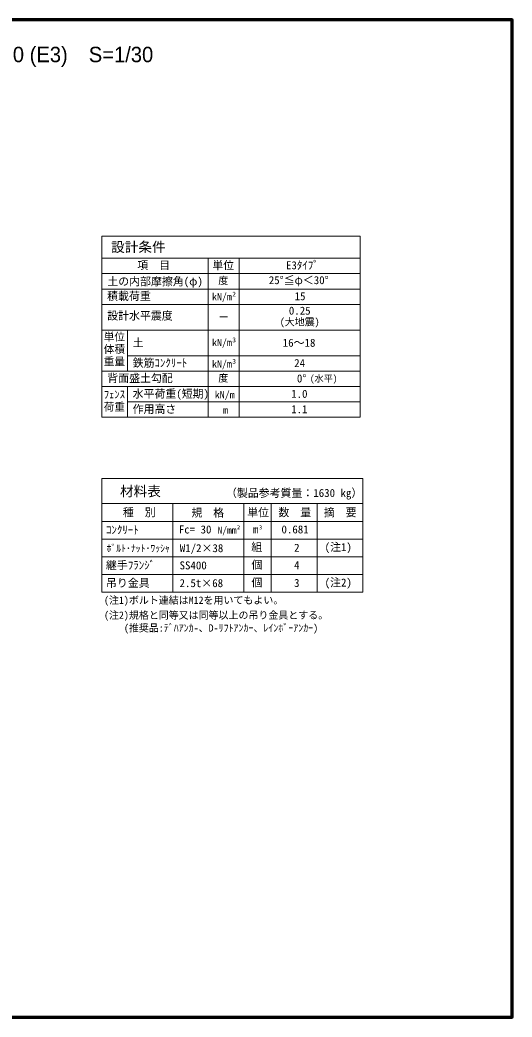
# Model space of a CAD drawing. Units: millimetres at full size, sheet at 1:30; details may follow other scales. Extents: x 134809 to 146659, y -1498 to 6777.
# Drawn here: x 142629 to 146659, y -1383 to 6777 of the extents above; entities that cross this region are included whole.
import ezdxf
from ezdxf.enums import TextEntityAlignment as Align

# ---------------------------------------------------------------- set-up
doc = ezdxf.new("R2010")
doc.units = ezdxf.units.MM
doc.header["$LTSCALE"] = 30
doc.layers.add('01図枠', color=1, linetype='Continuous', lineweight=70)
doc.layers.add('寸法', color=2, linetype='Continuous', lineweight=9)
doc.layers.add('文字', color=7, linetype='Continuous')
doc.styles.add('ＭＳ ゴシック', font='')
doc.styles.add('ＭＳ Ｐゴシック', font='')
doc.styles.get('ＭＳ ゴシック').set_extended_font_data('MS Gothic')
doc.styles.get('ＭＳ Ｐゴシック').set_extended_font_data('MS PGothic')

msp = doc.modelspace()

# ---------------------------------------------------------------- linework, layer by layer
at = {"layer": '01図枠'}
msp.add_lwpolyline([(134808.55, -1383.36), (146658.55, -1383.36), (146658.55, 6776.64), (134808.55, 6776.64)], close=True, dxfattribs=at)
at = {"layer": '寸法', "color": 3}
for p, q in [((143299.39, 3902.65), (143299.39, 5006.19)), ((143299.39, 5006.19), (145414.39, 5006.19)), ((145414.39, 3524.65), (145414.39, 5006.19)), ((143299.39, 3524.65), (143299.39, 4826.65)), ((143299.39, 4826.65), (145414.39, 4826.65)), ((144169.39, 3524.65), (144169.39, 4826.65)), ((144424.39, 3524.65), (144424.39, 4826.65)), ((143299.39, 4700.65), (145414.39, 4700.65)), ((143299.39, 4574.65), (145414.39, 4574.65)), ((143299.39, 4448.65), (145414.39, 4448.65)), ((143299.39, 4238.65), (145414.39, 4238.65)), ((143509.39, 3902.65), (143509.39, 4238.65)), ((143509.39, 4028.65), (145414.39, 4028.65)), ((143299.39, 3902.65), (145414.39, 3902.65)), ((143299.39, 3776.65), (145414.39, 3776.65)), ((143509.39, 3524.65), (143509.39, 3776.65)), ((143509.39, 3650.65), (145414.39, 3650.65)), ((143299.39, 3524.65), (145414.39, 3524.65)), ((143299.39, 2092.96), (143299.39, 3024.65)), ((143299.39, 3024.65), (145436.89, 3024.65)), ((145436.89, 2092.96), (145436.89, 3024.65)), ((143299.39, 2818.12), (145436.89, 2818.12)), ((143880.64, 2092.96), (143880.64, 2818.12)), ((144461.89, 2092.96), (144461.89, 2818.12)), ((144686.89, 2092.96), (144686.89, 2818.12)), ((144686.89, 2237.99), (144686.89, 2818.12)), ((145061.89, 2092.96), (145061.89, 2818.12)), ((143299.39, 2673.09), (145436.89, 2673.09)), ((143299.39, 2528.05), (145436.89, 2528.05)), ((143299.39, 2383.02), (145436.89, 2383.02)), ((143299.39, 2237.99), (145436.89, 2237.99)), ((143299.39, 2092.96), (145436.89, 2092.96))]:
    msp.add_line(p, q, dxfattribs=at)

# ---------------------------------------------------------------- texts
at = {"layer": '寸法', "color": 3, "style": 'ＭＳ ゴシック'}
for s, height, p in [('設計条件', 81.89, (143375.12, 4853.09)), ('項\u3000目', 65.51, (143589.93, 4716.58)), ('単位', 65.51, (144204.34, 4716.58)), ('E3ﾀｲﾌﾟ', 65.51, (144807.39, 4716.58)), ('土の内部摩擦角(φ)', 65.51, (143344.63, 4584.68)), ('度', 59.81, (144253.23, 4595.89)), ('25°', 65.51, (144666.66, 4594.79)), ('≦φ＜30°', 65.51, (144788.6, 4594.79)), ('積載荷重', 65.51, (143343.2, 4464.68)), ('kN/m', 59.81, (144201.53, 4464.07)), ('2', 39.16, (144367.39, 4501.93)), ('15', 65.51, (144878.25, 4463.2)), ('0.25', 65.51, (144830.89, 4345.16)), ('設計水平震度', 65.51, (143343.85, 4303.94)), ('ー', 59.81, (144255.47, 4296.42)), ('(大地震)', 59.81, (144756.81, 4258.14)), ('土', 65.51, (143552.15, 4083.03)), ('kN/m', 59.81, (144201.85, 4089.03)), ('3', 39.16, (144367.71, 4126.88)), ('16～18', 65.51, (144780.83, 4082.54)), ('鉄筋ｺﾝｸﾘｰﾄ', 65.51, (143552.15, 3917.59)), ('3', 39.16, (144367.71, 3951.75)), ('24', 65.51, (144874.75, 3916.49)), ('kN/m', 59.81, (144201.85, 3913.89)), ('背面盛土勾配', 65.51, (143344.39, 3792.58)), ('度', 59.81, (144253.23, 3797.89)), ('0°', 65.51, (144896.82, 3790.34)), ('(水平)', 54.12, (145003.56, 3798.98)), ('水平荷重(短期)', 65.51, (143552.15, 3665.59)), ('kN/m', 59.81, (144224.35, 3661.89)), ('1.0', 65.51, (144849.86, 3664.49)), ('作用高さ', 65.51, (143552.15, 3539.59)), ('m', 59.81, (144291.9, 3535.89)), ('1.1', 65.51, (144849.86, 3538.49)), ('材料表', 81.89, (143448.54, 2854.21)), ('種\u3000別', 65.51, (143472.1, 2694.58)), ('規\u3000格', 65.51, (144033.21, 2691.48)), ('単位', 65.51, (144490.12, 2693.88)), ('数\u3000量', 65.51, (144745.42, 2694.43)), ('摘\u3000要', 65.51, (145116.65, 2694.14)), ('ｺﾝｸﾘｰﾄ', 65.51, (143333.63, 2551.34)), ('Fc= 30', 65.51, (143929.71, 2554.54)), ('N/mm', 56.96, (144247.52, 2556.18)), ('2', 32.75, (144406.19, 2599.1)), ('m', 65.51, (144537.33, 2555.41)), ('3', 32.75, (144586.36, 2597.94)), ('ﾎﾞﾙﾄ･ﾅｯﾄ･ﾜｯｼｬ', 56.96, (143338, 2406.49)), ('W1/2×38', 65.51, (143937.78, 2401.61)), ('組', 65.51, (144523.9, 2410.37)), ('(注1)', 65.51, (145123.9, 2410.37)), ('継手ﾌﾗﾝｼﾞ', 65.51, (143333.46, 2261.55)), ('SS400', 65.51, (143936.12, 2260.52)), ('個', 65.51, (144524.9, 2265.34)), ('吊り金具', 65.51, (143333.46, 2116.52)), ('個', 65.51, (144524.9, 2120.31)), ('(注2)', 65.51, (145123.9, 2120.31)), ('2.5t×68', 65.51, (143936.12, 2115.49))]:
    msp.add_text(s, height=height, dxfattribs=at).set_placement(p, align=Align.BOTTOM_LEFT)
for s, height, p in [('単位', 63.93, (143315.24, 4215.51)), ('体積', 63.93, (143315.24, 4114.5)), ('重量', 63.93, (143315.24, 4013.5)), ('ﾌｪﾝｽ', 63.93, (143315.24, 3743.75)), ('荷重', 63.93, (143315.24, 3642.75)), ('(注1)ボルト連結はM12を用いてもよい。', 59.81, (143317.49, 2057.99)), ('(注2)規格と同等又は同等以上の吊り金具とする。', 59.81, (143317.49, 1935.53)), ('\u3000\u3000(推奨品:ﾃﾞﾊｱﾝｶ-、D-ﾘﾌﾄｱﾝｶｰ、ﾚｲﾝﾎﾞｰｱﾝｶｰ)', 59.81, (143317.49, 1830.53))]:
    msp.add_text(s, height=height, dxfattribs=at).set_placement(p, align=Align.TOP_LEFT)
for s, p in [('（製品参考質量：1630 kg）', (145432.35, 2853.38)), ('0.681', (144993.27, 2554.9)), ('2', (144918.43, 2405.11)), ('4', (144918.23, 2261.85)), ('3', (144918.23, 2116.82))]:
    msp.add_text(s, height=65.51, dxfattribs=at).set_placement(p, align=Align.BOTTOM_RIGHT)
at = {"layer": '文字', "style": 'ＭＳ Ｐゴシック'}
msp.add_text('H=1500×B=1150 (E3)\u3000S=1/30', height=126.2, dxfattribs=at).set_placement((141409.71, 6392.97), align=Align.BOTTOM_LEFT)

doc.saveas('drawing.dxf')
